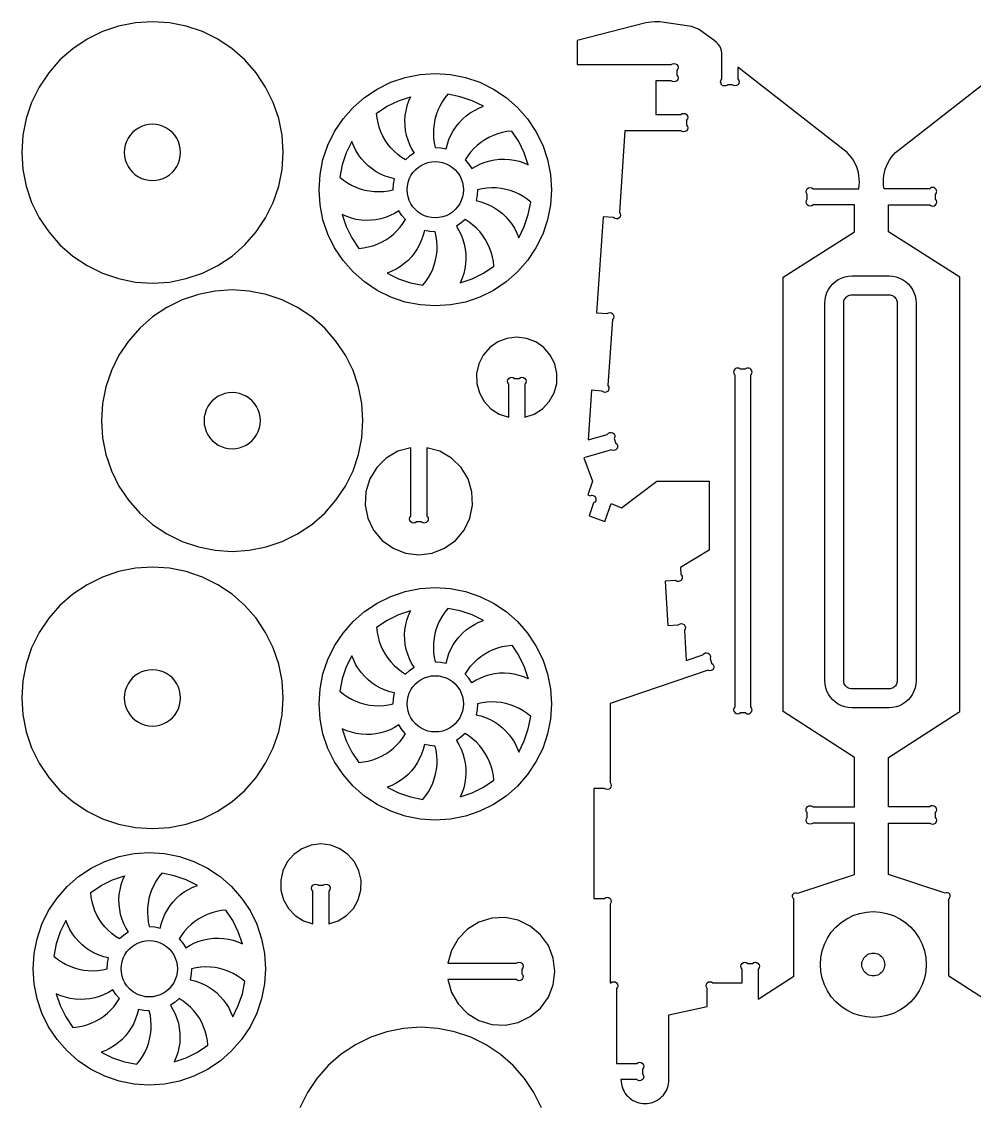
# Model space of a CAD drawing. Extents: x -1068 to 58, y -105 to 558.
# Drawn here: x -1066.3 to -712.9, y 155.9 to 557.9 of the extents above; entities that cross this region are included whole.
import ezdxf

# ---------------------------------------------------------------- set-up
doc = ezdxf.new("R2010")
doc.units = 0
doc.header["$MEASUREMENT"] = 0
doc.layers.get('0').update_dxf_attribs({"linetype": 'CONTINUOUS'})

msp = doc.modelspace()

# ---------------------------------------------------------------- linework, layer by layer
for points in [[(-1005.27, 556.26), (-1011.5, 557.49), (-1017.83, 557.91), (-1024.16, 557.49), (-1030.38, 556.26), (-1036.39, 554.22), (-1042.08, 551.41), (-1047.35, 547.89), (-1052.12, 543.7), (-1056.31, 538.93), (-1059.83, 533.66), (-1062.64, 527.97), (-1064.68, 521.96), (-1065.91, 515.74), (-1066.33, 509.41), (-1065.91, 503.08), (-1064.68, 496.85), (-1062.64, 490.85), (-1059.83, 485.16), (-1056.31, 479.88), (-1052.12, 475.11), (-1047.35, 470.93), (-1042.08, 467.4), (-1036.39, 464.6), (-1030.38, 462.56), (-1024.16, 461.32), (-1017.83, 460.9), (-1011.5, 461.32), (-1005.27, 462.56), (-999.27, 464.6), (-993.58, 467.4), (-988.3, 470.93), (-983.53, 475.11), (-979.35, 479.88), (-975.82, 485.16), (-973.02, 490.85), (-970.98, 496.85), (-969.74, 503.08), (-969.33, 509.41), (-969.74, 515.74), (-970.98, 521.96), (-973.02, 527.97), (-975.82, 533.66), (-979.35, 538.93), (-983.53, 543.7), (-988.3, 547.89), (-993.58, 551.41), (-999.27, 554.22)], [(-871.23, 484.39), (-873.04, 479.05), (-875.54, 473.99), (-878.67, 469.3), (-882.39, 465.06), (-886.64, 461.34), (-891.33, 458.2), (-896.39, 455.71), (-901.73, 453.89), (-907.26, 452.79), (-912.89, 452.42), (-918.52, 452.79), (-924.06, 453.89), (-929.4, 455.71), (-934.46, 458.2), (-939.15, 461.34), (-943.39, 465.06), (-947.11, 469.3), (-950.25, 473.99), (-952.74, 479.05), (-954.56, 484.39), (-955.66, 489.93), (-956.03, 495.56), (-955.66, 501.19), (-954.56, 506.72), (-952.74, 512.06), (-950.25, 517.12), (-947.11, 521.82), (-943.39, 526.06), (-939.15, 529.78), (-934.46, 532.91), (-929.4, 535.41), (-924.06, 537.22), (-918.52, 538.32), (-912.89, 538.69), (-907.26, 538.32), (-901.73, 537.22), (-896.39, 535.41), (-891.33, 532.91), (-886.64, 529.78), (-882.39, 526.06), (-878.67, 521.82), (-875.54, 517.12), (-873.04, 512.06), (-871.23, 506.72), (-870.13, 501.19), (-869.76, 495.56), (-870.13, 489.93)], [(-912.89, 511.2), (-910.85, 511.07), (-908.85, 510.67), (-908.41, 512.45), (-907.82, 514.18), (-907.08, 515.86), (-906.21, 517.47), (-905.19, 519), (-904.05, 520.43), (-902.78, 521.75), (-901.41, 522.97), (-899.93, 524.06), (-898.37, 525.01), (-896.73, 525.83), (-895.03, 526.5), (-899.22, 528.57), (-903.65, 530.07), (-908.23, 530.99), (-909.33, 529.61), (-910.32, 528.15), (-911.19, 526.62), (-911.93, 525.02), (-912.54, 523.37), (-913.02, 521.67), (-913.35, 519.94), (-913.54, 518.19), (-913.6, 516.43), (-913.5, 514.67), (-913.27, 512.92)], [(-934.13, 520.42), (-934.46, 522.15), (-934.65, 523.91), (-930.76, 526.5), (-926.57, 528.57), (-922.14, 530.07), (-922.87, 528.39), (-923.45, 526.65), (-923.88, 524.87), (-924.15, 523.06), (-924.27, 521.23), (-924.22, 519.4), (-924.02, 517.58), (-923.66, 515.78), (-923.14, 514.02), (-922.48, 512.32), (-921.67, 510.67), (-920.72, 509.11), (-922.42, 507.97), (-923.96, 506.62), (-925.44, 507.57), (-926.84, 508.64), (-928.15, 509.82), (-929.36, 511.1), (-930.46, 512.48), (-931.45, 513.94), (-932.31, 515.47), (-933.05, 517.07), (-933.66, 518.73)], [(-1009.54, 515.76), (-1010.44, 516.79), (-1011.47, 517.69), (-1012.61, 518.45), (-1013.83, 519.05), (-1015.13, 519.49), (-1016.46, 519.76), (-1017.83, 519.85), (-1019.19, 519.76), (-1020.53, 519.49), (-1021.82, 519.05), (-1023.05, 518.45), (-1024.18, 517.69), (-1025.21, 516.79), (-1026.11, 515.76), (-1026.87, 514.63), (-1027.47, 513.4), (-1027.91, 512.11), (-1028.18, 510.77), (-1028.27, 509.41), (-1028.18, 508.04), (-1027.91, 506.7), (-1027.47, 505.41), (-1026.87, 504.19), (-1026.11, 503.05), (-1025.21, 502.02), (-1024.18, 501.12), (-1023.05, 500.37), (-1021.82, 499.76), (-1020.53, 499.32), (-1019.19, 499.06), (-1017.83, 498.97), (-1016.46, 499.06), (-1015.13, 499.32), (-1013.83, 499.76), (-1012.61, 500.37), (-1011.47, 501.12), (-1010.44, 502.02), (-1009.54, 503.05), (-1008.79, 504.19), (-1008.18, 505.41), (-1007.74, 506.7), (-1007.48, 508.04), (-1007.39, 509.41), (-1007.48, 510.77), (-1007.74, 512.11), (-1008.18, 513.4), (-1008.79, 514.63)], [(-900.48, 505.08), (-899.35, 503.38), (-897.78, 504.33), (-896.14, 505.14), (-894.43, 505.81), (-892.67, 506.32), (-890.87, 506.68), (-889.05, 506.89), (-887.22, 506.93), (-885.39, 506.82), (-883.58, 506.55), (-881.8, 506.12), (-880.06, 505.54), (-878.38, 504.81), (-879.88, 509.23), (-881.95, 513.42), (-884.55, 517.31), (-886.3, 517.12), (-888.03, 516.79), (-889.73, 516.32), (-891.38, 515.71), (-892.98, 514.98), (-894.52, 514.11), (-895.97, 513.12), (-897.35, 512.02), (-898.63, 510.81), (-899.81, 509.5), (-900.88, 508.1), (-901.83, 506.62)], [(-945.91, 509.23), (-947.41, 504.81), (-948.32, 500.22), (-946.95, 499.12), (-945.49, 498.13), (-943.96, 497.26), (-942.36, 496.52), (-940.71, 495.91), (-939.01, 495.44), (-937.28, 495.1), (-935.53, 494.91), (-933.77, 494.86), (-932.01, 494.95), (-930.26, 495.18), (-928.54, 495.56), (-928.41, 497.6), (-928.01, 499.61), (-929.79, 500.04), (-931.52, 500.63), (-933.2, 501.37), (-934.81, 502.25), (-936.33, 503.26), (-937.76, 504.41), (-939.09, 505.67), (-940.3, 507.04), (-941.39, 508.52), (-942.35, 510.08), (-943.17, 511.72), (-943.84, 513.42)], [(-915.6, 505.64), (-914.26, 505.91), (-912.89, 506), (-911.53, 505.91), (-910.19, 505.64), (-908.9, 505.2), (-907.67, 504.6), (-906.54, 503.84), (-905.51, 502.94), (-904.61, 501.91), (-903.85, 500.78), (-903.25, 499.55), (-902.81, 498.26), (-902.54, 496.92), (-902.45, 495.56), (-902.54, 494.19), (-902.81, 492.86), (-903.25, 491.56), (-903.85, 490.34), (-904.61, 489.2), (-905.51, 488.18), (-906.54, 487.27), (-907.67, 486.52), (-908.9, 485.91), (-910.19, 485.47), (-911.53, 485.21), (-912.89, 485.12), (-914.26, 485.21), (-915.6, 485.47), (-916.89, 485.91), (-918.11, 486.52), (-919.25, 487.27), (-920.28, 488.18), (-921.18, 489.2), (-921.94, 490.34), (-922.54, 491.56), (-922.98, 492.86), (-923.25, 494.19), (-923.33, 495.56), (-923.25, 496.92), (-922.98, 498.26), (-922.54, 499.55), (-921.94, 500.78), (-921.18, 501.91), (-920.28, 502.94), (-919.25, 503.84), (-918.11, 504.6), (-916.89, 505.2)], [(-877.47, 490.89), (-878.84, 492), (-880.3, 492.99), (-881.83, 493.86), (-883.43, 494.6), (-885.08, 495.21), (-886.78, 495.68), (-888.51, 496.01), (-890.26, 496.21), (-892.02, 496.26), (-893.78, 496.17), (-895.53, 495.93), (-897.25, 495.56), (-897.38, 493.52), (-897.78, 491.51), (-896, 491.07), (-894.27, 490.48), (-892.59, 489.75), (-890.98, 488.87), (-889.46, 487.85), (-888.02, 486.71), (-886.7, 485.45), (-885.49, 484.07), (-884.4, 482.6), (-883.44, 481.04), (-882.62, 479.4), (-881.95, 477.69), (-879.88, 481.88), (-878.38, 486.31)], [(-941.24, 473.8), (-939.49, 473.99), (-937.76, 474.33), (-936.06, 474.8), (-934.41, 475.4), (-932.81, 476.14), (-931.27, 477.01), (-929.81, 477.99), (-928.44, 479.09), (-927.16, 480.3), (-925.98, 481.61), (-924.91, 483.01), (-923.96, 484.5), (-925.31, 486.03), (-926.44, 487.74), (-928.01, 486.78), (-929.65, 485.97), (-931.36, 485.31), (-933.12, 484.79), (-934.92, 484.43), (-936.74, 484.23), (-938.57, 484.18), (-940.4, 484.3), (-942.21, 484.57), (-943.99, 485), (-945.73, 485.58), (-947.41, 486.31), (-945.91, 481.88), (-943.84, 477.69)], [(-891.14, 467.21), (-891.33, 468.96), (-891.66, 470.69), (-892.13, 472.39), (-892.74, 474.04), (-893.48, 475.64), (-894.34, 477.18), (-895.33, 478.64), (-896.43, 480.01), (-897.64, 481.29), (-898.95, 482.47), (-900.35, 483.54), (-901.83, 484.5), (-903.37, 483.15), (-905.07, 482.01), (-904.12, 480.44), (-903.31, 478.8), (-902.64, 477.09), (-902.13, 475.33), (-901.77, 473.54), (-901.57, 471.72), (-901.52, 469.88), (-901.63, 468.05), (-901.91, 466.24), (-902.34, 464.46), (-902.92, 462.72), (-903.65, 461.04), (-899.22, 462.54), (-895.03, 464.61)], [(-917.56, 460.13), (-916.45, 461.5), (-915.46, 462.96), (-914.6, 464.49), (-913.85, 466.09), (-913.25, 467.75), (-912.77, 469.44), (-912.44, 471.17), (-912.24, 472.92), (-912.19, 474.69), (-912.29, 476.44), (-912.52, 478.19), (-912.89, 479.91), (-914.94, 480.05), (-916.94, 480.45), (-917.38, 478.67), (-917.97, 476.93), (-918.7, 475.25), (-919.58, 473.65), (-920.6, 472.12), (-921.74, 470.69), (-923.01, 469.36), (-924.38, 468.15), (-925.85, 467.06), (-927.42, 466.1), (-929.06, 465.28), (-930.76, 464.61), (-926.57, 462.54), (-922.14, 461.04)], [(-766.34, 459.64), (-765.47, 460.62), (-764.49, 461.48), (-763.4, 462.21), (-762.23, 462.79), (-760.99, 463.21), (-759.71, 463.46), (-758.4, 463.55), (-744.56, 463.55), (-743.26, 463.46), (-741.97, 463.21), (-740.73, 462.79), (-739.56, 462.21), (-738.47, 461.48), (-737.49, 460.62), (-736.63, 459.64), (-735.9, 458.55), (-735.32, 457.38), (-734.9, 456.14), (-734.65, 454.85), (-734.56, 453.55), (-734.56, 313.37), (-734.65, 312.07), (-734.9, 310.78), (-735.32, 309.55), (-735.9, 308.37), (-736.63, 307.29), (-737.49, 306.3), (-738.47, 305.44), (-739.56, 304.71), (-740.73, 304.13), (-741.97, 303.71), (-743.26, 303.46), (-744.56, 303.37), (-758.4, 303.37), (-759.71, 303.46), (-760.99, 303.71), (-762.23, 304.13), (-763.4, 304.71), (-764.49, 305.44), (-765.47, 306.3), (-766.34, 307.29), (-767.06, 308.37), (-767.64, 309.55), (-768.06, 310.78), (-768.32, 312.07), (-768.4, 313.37), (-768.4, 453.55), (-768.32, 454.85), (-768.06, 456.14), (-767.64, 457.38), (-767.06, 458.55)], [(-981.9, 361.79), (-975.67, 363.03), (-969.67, 365.07), (-963.98, 367.87), (-958.7, 371.4), (-953.93, 375.58), (-949.75, 380.35), (-946.22, 385.63), (-943.42, 391.32), (-941.38, 397.32), (-940.14, 403.55), (-939.73, 409.88), (-940.14, 416.21), (-941.38, 422.43), (-943.42, 428.44), (-946.22, 434.13), (-949.75, 439.4), (-953.93, 444.17), (-958.7, 448.36), (-963.98, 451.88), (-969.67, 454.69), (-975.67, 456.73), (-981.9, 457.96), (-988.23, 458.38), (-994.56, 457.96), (-1000.78, 456.73), (-1006.79, 454.69), (-1012.48, 451.88), (-1017.75, 448.36), (-1022.52, 444.17), (-1026.71, 439.4), (-1030.23, 434.13), (-1033.04, 428.44), (-1035.08, 422.43), (-1036.31, 416.21), (-1036.73, 409.88), (-1036.31, 403.55), (-1035.08, 397.32), (-1033.04, 391.32), (-1030.23, 385.63), (-1026.71, 380.35), (-1022.52, 375.58), (-1017.75, 371.4), (-1012.48, 367.87), (-1006.79, 365.07), (-1000.78, 363.03), (-994.56, 361.79), (-988.23, 361.38)], [(-741.79, 312.22), (-741.96, 311.87), (-742.18, 311.55), (-742.44, 311.25), (-742.74, 310.99), (-743.06, 310.77), (-743.41, 310.6), (-743.79, 310.47), (-744.17, 310.4), (-744.56, 310.37), (-758.4, 310.37), (-758.79, 310.4), (-759.18, 310.47), (-759.55, 310.6), (-759.9, 310.77), (-760.23, 310.99), (-760.52, 311.25), (-760.78, 311.55), (-761, 311.87), (-761.17, 312.22), (-761.3, 312.6), (-761.38, 312.98), (-761.4, 313.37), (-761.4, 453.55), (-761.38, 453.94), (-761.3, 454.33), (-761.17, 454.7), (-761, 455.05), (-760.78, 455.38), (-760.52, 455.67), (-760.23, 455.93), (-759.9, 456.15), (-759.55, 456.32), (-759.18, 456.45), (-758.79, 456.52), (-758.4, 456.55), (-744.56, 456.55), (-744.17, 456.52), (-743.79, 456.45), (-743.41, 456.32), (-743.06, 456.15), (-742.74, 455.93), (-742.44, 455.67), (-742.18, 455.38), (-741.96, 455.05), (-741.79, 454.7), (-741.66, 454.33), (-741.59, 453.94), (-741.56, 453.55), (-741.56, 313.37), (-741.59, 312.98), (-741.66, 312.6)], [(-981.87, 418.16), (-983.01, 418.92), (-984.23, 419.52), (-985.53, 419.96), (-986.86, 420.23), (-988.23, 420.32), (-989.59, 420.23), (-990.93, 419.96), (-992.22, 419.52), (-993.45, 418.92), (-994.58, 418.16), (-995.61, 417.26), (-996.51, 416.23), (-997.27, 415.1), (-997.87, 413.87), (-998.31, 412.58), (-998.58, 411.24), (-998.67, 409.88), (-998.58, 408.51), (-998.31, 407.18), (-997.87, 405.88), (-997.27, 404.66), (-996.51, 403.52), (-995.61, 402.5), (-994.58, 401.59), (-993.45, 400.84), (-992.22, 400.23), (-990.93, 399.79), (-989.59, 399.53), (-988.23, 399.44), (-986.86, 399.53), (-985.53, 399.79), (-984.23, 400.23), (-983.01, 400.84), (-981.87, 401.59), (-980.84, 402.5), (-979.94, 403.52), (-979.19, 404.66), (-978.58, 405.88), (-978.14, 407.18), (-977.88, 408.51), (-977.79, 409.88), (-977.88, 411.24), (-978.14, 412.58), (-978.58, 413.87), (-979.19, 415.1), (-979.94, 416.23), (-980.84, 417.26)], [(-1047.35, 345.49), (-1052.12, 341.31), (-1056.31, 336.54), (-1059.83, 331.26), (-1062.64, 325.57), (-1064.68, 319.57), (-1065.91, 313.34), (-1066.33, 307.01), (-1065.91, 300.68), (-1064.68, 294.46), (-1062.64, 288.45), (-1059.83, 282.76), (-1056.31, 277.49), (-1052.12, 272.72), (-1047.35, 268.53), (-1042.08, 265.01), (-1036.39, 262.2), (-1030.38, 260.16), (-1024.16, 258.93), (-1017.83, 258.51), (-1011.5, 258.93), (-1005.27, 260.16), (-999.27, 262.2), (-993.58, 265.01), (-988.3, 268.53), (-983.53, 272.72), (-979.35, 277.49), (-975.82, 282.76), (-973.02, 288.45), (-970.98, 294.46), (-969.74, 300.68), (-969.33, 307.01), (-969.74, 313.34), (-970.98, 319.57), (-973.02, 325.57), (-975.82, 331.26), (-979.35, 336.54), (-983.53, 341.31), (-988.3, 345.49), (-993.58, 349.02), (-999.27, 351.82), (-1005.27, 353.86), (-1011.5, 355.1), (-1017.83, 355.52), (-1024.16, 355.1), (-1030.38, 353.86), (-1036.39, 351.82), (-1042.08, 349.02)], [(-873.04, 321.31), (-871.23, 315.97), (-870.13, 310.44), (-869.76, 304.81), (-870.13, 299.18), (-871.23, 293.64), (-873.04, 288.3), (-875.54, 283.24), (-878.67, 278.55), (-882.39, 274.31), (-886.64, 270.59), (-891.33, 267.45), (-896.39, 264.96), (-901.73, 263.14), (-907.26, 262.04), (-912.89, 261.67), (-918.52, 262.04), (-924.06, 263.14), (-929.4, 264.96), (-934.46, 267.45), (-939.15, 270.59), (-943.39, 274.31), (-947.11, 278.55), (-950.25, 283.24), (-952.74, 288.3), (-954.56, 293.64), (-955.66, 299.18), (-956.03, 304.81), (-955.66, 310.44), (-954.56, 315.97), (-952.74, 321.31), (-950.25, 326.37), (-947.11, 331.07), (-943.39, 335.31), (-939.15, 339.03), (-934.46, 342.16), (-929.4, 344.66), (-924.06, 346.47), (-918.52, 347.57), (-912.89, 347.94), (-907.26, 347.57), (-901.73, 346.47), (-896.39, 344.66), (-891.33, 342.16), (-886.64, 339.03), (-882.39, 335.31), (-878.67, 331.07), (-875.54, 326.37)], [(-922.42, 317.22), (-920.72, 318.36), (-921.67, 319.92), (-922.48, 321.57), (-923.14, 323.27), (-923.66, 325.03), (-924.02, 326.83), (-924.22, 328.65), (-924.27, 330.48), (-924.15, 332.31), (-923.88, 334.12), (-923.45, 335.9), (-922.87, 337.64), (-922.14, 339.32), (-926.57, 337.82), (-930.76, 335.75), (-934.65, 333.16), (-934.46, 331.4), (-934.13, 329.67), (-933.66, 327.98), (-933.05, 326.32), (-932.31, 324.72), (-931.45, 323.19), (-930.46, 321.73), (-929.36, 320.35), (-928.15, 319.07), (-926.84, 317.89), (-925.44, 316.82), (-923.96, 315.87)], [(-908.23, 340.23), (-909.33, 338.86), (-910.32, 337.4), (-911.19, 335.87), (-911.93, 334.27), (-912.54, 332.62), (-913.02, 330.92), (-913.35, 329.19), (-913.54, 327.44), (-913.6, 325.68), (-913.5, 323.92), (-913.27, 322.17), (-912.89, 320.45), (-910.85, 320.32), (-908.85, 319.92), (-908.41, 321.7), (-907.82, 323.43), (-907.08, 325.11), (-906.21, 326.72), (-905.19, 328.25), (-904.05, 329.68), (-902.78, 331), (-901.41, 332.22), (-899.93, 333.31), (-898.37, 334.26), (-896.73, 335.08), (-895.03, 335.75), (-899.22, 337.82), (-903.65, 339.32)], [(-884.55, 326.56), (-881.95, 322.67), (-879.88, 318.48), (-878.38, 314.06), (-880.06, 314.79), (-881.8, 315.37), (-883.58, 315.79), (-885.39, 316.07), (-887.22, 316.18), (-889.05, 316.14), (-890.87, 315.93), (-892.67, 315.57), (-894.43, 315.06), (-896.14, 314.39), (-897.78, 313.58), (-899.35, 312.63), (-900.48, 314.33), (-901.83, 315.87), (-900.88, 317.35), (-899.81, 318.75), (-898.63, 320.06), (-897.35, 321.27), (-895.97, 322.37), (-894.52, 323.36), (-892.98, 324.23), (-891.38, 324.96), (-889.73, 325.57), (-888.03, 326.04), (-886.3, 326.37)], [(-945.91, 318.48), (-947.41, 314.06), (-948.32, 309.47), (-946.95, 308.37), (-945.49, 307.38), (-943.96, 306.51), (-942.36, 305.77), (-940.71, 305.16), (-939.01, 304.69), (-937.28, 304.35), (-935.53, 304.16), (-933.77, 304.11), (-932.01, 304.2), (-930.26, 304.43), (-928.54, 304.81), (-928.41, 306.85), (-928.01, 308.86), (-929.79, 309.29), (-931.52, 309.88), (-933.2, 310.62), (-934.81, 311.5), (-936.33, 312.51), (-937.76, 313.66), (-939.09, 314.92), (-940.3, 316.29), (-941.39, 317.77), (-942.35, 319.33), (-943.17, 320.97), (-943.84, 322.67)], [(-1026.11, 300.66), (-1025.21, 299.63), (-1024.18, 298.73), (-1023.05, 297.97), (-1021.82, 297.37), (-1020.53, 296.93), (-1019.19, 296.66), (-1017.83, 296.57), (-1016.46, 296.66), (-1015.13, 296.93), (-1013.83, 297.37), (-1012.61, 297.97), (-1011.47, 298.73), (-1010.44, 299.63), (-1009.54, 300.66), (-1008.79, 301.79), (-1008.18, 303.02), (-1007.74, 304.31), (-1007.48, 305.65), (-1007.39, 307.01), (-1007.48, 308.38), (-1007.74, 309.72), (-1008.18, 311.01), (-1008.79, 312.23), (-1009.54, 313.37), (-1010.44, 314.4), (-1011.47, 315.3), (-1012.61, 316.06), (-1013.83, 316.66), (-1015.13, 317.1), (-1016.46, 317.36), (-1017.83, 317.45), (-1019.19, 317.36), (-1020.53, 317.1), (-1021.82, 316.66), (-1023.05, 316.06), (-1024.18, 315.3), (-1025.21, 314.4), (-1026.11, 313.37), (-1026.87, 312.23), (-1027.47, 311.01), (-1027.91, 309.72), (-1028.18, 308.38), (-1028.27, 307.01), (-1028.18, 305.65), (-1027.91, 304.31), (-1027.47, 303.02), (-1026.87, 301.79)], [(-916.89, 314.45), (-915.6, 314.89), (-914.26, 315.16), (-912.89, 315.25), (-911.53, 315.16), (-910.19, 314.89), (-908.9, 314.45), (-907.67, 313.85), (-906.54, 313.09), (-905.51, 312.19), (-904.61, 311.16), (-903.85, 310.03), (-903.25, 308.8), (-902.81, 307.51), (-902.54, 306.17), (-902.45, 304.81), (-902.54, 303.44), (-902.81, 302.11), (-903.25, 300.81), (-903.85, 299.59), (-904.61, 298.45), (-905.51, 297.43), (-906.54, 296.52), (-907.67, 295.77), (-908.9, 295.16), (-910.19, 294.72), (-911.53, 294.46), (-912.89, 294.37), (-914.26, 294.46), (-915.6, 294.72), (-916.89, 295.16), (-918.11, 295.77), (-919.25, 296.52), (-920.28, 297.43), (-921.18, 298.45), (-921.94, 299.59), (-922.54, 300.81), (-922.98, 302.11), (-923.25, 303.44), (-923.33, 304.81), (-923.25, 306.17), (-922.98, 307.51), (-922.54, 308.8), (-921.94, 310.03), (-921.18, 311.16), (-920.28, 312.19), (-919.25, 313.09), (-918.11, 313.85)], [(-877.47, 300.14), (-878.84, 301.25), (-880.3, 302.24), (-881.83, 303.11), (-883.43, 303.85), (-885.08, 304.46), (-886.78, 304.93), (-888.51, 305.26), (-890.26, 305.46), (-892.02, 305.51), (-893.78, 305.42), (-895.53, 305.18), (-897.25, 304.81), (-897.38, 302.77), (-897.78, 300.76), (-896, 300.32), (-894.27, 299.73), (-892.59, 299), (-890.98, 298.12), (-889.46, 297.1), (-888.02, 295.96), (-886.7, 294.7), (-885.49, 293.32), (-884.4, 291.85), (-883.44, 290.29), (-882.62, 288.65), (-881.95, 286.94), (-879.88, 291.13), (-878.38, 295.56)], [(-941.24, 283.05), (-939.49, 283.24), (-937.76, 283.58), (-936.06, 284.05), (-934.41, 284.65), (-932.81, 285.39), (-931.27, 286.26), (-929.81, 287.24), (-928.44, 288.34), (-927.16, 289.55), (-925.98, 290.86), (-924.91, 292.26), (-923.96, 293.74), (-925.31, 295.28), (-926.44, 296.99), (-928.01, 296.03), (-929.65, 295.22), (-931.36, 294.56), (-933.12, 294.04), (-934.92, 293.68), (-936.74, 293.48), (-938.57, 293.43), (-940.4, 293.55), (-942.21, 293.82), (-943.99, 294.25), (-945.73, 294.83), (-947.41, 295.56), (-945.91, 291.13), (-943.84, 286.94)], [(-891.14, 276.46), (-891.33, 278.21), (-891.66, 279.94), (-892.13, 281.64), (-892.74, 283.29), (-893.48, 284.89), (-894.34, 286.43), (-895.33, 287.89), (-896.43, 289.26), (-897.64, 290.54), (-898.95, 291.72), (-900.35, 292.79), (-901.83, 293.75), (-903.37, 292.4), (-905.07, 291.26), (-904.12, 289.69), (-903.31, 288.05), (-902.64, 286.34), (-902.13, 284.58), (-901.77, 282.79), (-901.57, 280.97), (-901.52, 279.13), (-901.63, 277.3), (-901.91, 275.49), (-902.34, 273.71), (-902.92, 271.97), (-903.65, 270.29), (-899.22, 271.79), (-895.03, 273.86)], [(-917.56, 269.38), (-916.45, 270.75), (-915.46, 272.21), (-914.6, 273.74), (-913.85, 275.34), (-913.25, 277), (-912.77, 278.69), (-912.44, 280.42), (-912.24, 282.17), (-912.19, 283.94), (-912.29, 285.69), (-912.52, 287.44), (-912.89, 289.16), (-914.94, 289.3), (-916.94, 289.7), (-917.38, 287.92), (-917.97, 286.18), (-918.7, 284.5), (-919.58, 282.9), (-920.6, 281.37), (-921.74, 279.94), (-923.01, 278.61), (-924.38, 277.4), (-925.85, 276.31), (-927.42, 275.35), (-929.06, 274.53), (-930.76, 273.86), (-926.57, 271.79), (-922.14, 270.29)], [(-977.31, 195.35), (-979.12, 190.01), (-981.62, 184.95), (-984.75, 180.25), (-988.47, 176.01), (-992.72, 172.29), (-997.41, 169.16), (-1002.47, 166.66), (-1007.81, 164.85), (-1013.34, 163.75), (-1018.98, 163.38), (-1024.61, 163.75), (-1030.14, 164.85), (-1035.48, 166.66), (-1040.54, 169.16), (-1045.23, 172.29), (-1049.48, 176.01), (-1053.2, 180.25), (-1056.33, 184.95), (-1058.83, 190.01), (-1060.64, 195.35), (-1061.74, 200.88), (-1062.11, 206.51), (-1061.74, 212.14), (-1060.64, 217.68), (-1058.83, 223.02), (-1056.33, 228.08), (-1053.2, 232.77), (-1049.48, 237.01), (-1045.23, 240.73), (-1040.54, 243.87), (-1035.48, 246.36), (-1030.14, 248.18), (-1024.61, 249.28), (-1018.98, 249.65), (-1013.34, 249.28), (-1007.81, 248.18), (-1002.47, 246.36), (-997.41, 243.87), (-992.72, 240.73), (-988.47, 237.01), (-984.75, 232.77), (-981.62, 228.08), (-979.12, 223.02), (-977.31, 217.68), (-976.21, 212.14), (-975.84, 206.51), (-976.21, 200.88)], [(-1018.98, 222.16), (-1016.93, 222.02), (-1014.93, 221.62), (-1014.49, 223.4), (-1013.9, 225.14), (-1013.17, 226.82), (-1012.29, 228.42), (-1011.27, 229.95), (-1010.13, 231.38), (-1008.86, 232.71), (-1007.49, 233.92), (-1006.02, 235.01), (-1004.45, 235.97), (-1002.81, 236.79), (-1001.11, 237.46), (-1005.3, 239.53), (-1009.73, 241.03), (-1014.31, 241.94), (-1015.42, 240.57), (-1016.41, 239.11), (-1017.27, 237.58), (-1018.01, 235.98), (-1018.62, 234.32), (-1019.1, 232.63), (-1019.43, 230.9), (-1019.63, 229.15), (-1019.68, 227.38), (-1019.58, 225.63), (-1019.35, 223.88)], [(-1040.21, 231.38), (-1040.54, 233.11), (-1040.73, 234.86), (-1036.84, 237.46), (-1032.65, 239.53), (-1028.22, 241.03), (-1028.95, 239.35), (-1029.53, 237.61), (-1029.96, 235.83), (-1030.23, 234.02), (-1030.35, 232.19), (-1030.3, 230.35), (-1030.1, 228.53), (-1029.74, 226.74), (-1029.22, 224.98), (-1028.56, 223.27), (-1027.75, 221.63), (-1026.8, 220.06), (-1028.5, 218.92), (-1030.04, 217.57), (-1031.52, 218.53), (-1032.92, 219.6), (-1034.23, 220.78), (-1035.44, 222.06), (-1036.54, 223.43), (-1037.53, 224.89), (-1038.39, 226.43), (-1039.13, 228.03), (-1039.74, 229.68)], [(-1006.56, 216.04), (-1005.43, 214.33), (-1003.86, 215.29), (-1002.22, 216.1), (-1000.51, 216.76), (-998.75, 217.28), (-996.95, 217.64), (-995.13, 217.84), (-993.3, 217.89), (-991.47, 217.77), (-989.66, 217.5), (-987.88, 217.07), (-986.14, 216.49), (-984.46, 215.76), (-985.96, 220.19), (-988.03, 224.38), (-990.63, 228.27), (-992.38, 228.08), (-994.11, 227.74), (-995.81, 227.27), (-997.46, 226.67), (-999.06, 225.93), (-1000.6, 225.06), (-1002.06, 224.08), (-1003.43, 222.98), (-1004.71, 221.77), (-1005.89, 220.46), (-1006.96, 219.06), (-1007.91, 217.57)], [(-755.49, 189.14), (-757.92, 189.96), (-760.23, 191.1), (-762.36, 192.52), (-764.29, 194.22), (-765.98, 196.15), (-767.41, 198.28), (-768.55, 200.58), (-769.37, 203.01), (-769.87, 205.53), (-770.04, 208.09), (-769.87, 210.66), (-769.37, 213.17), (-768.55, 215.6), (-767.41, 217.91), (-765.98, 220.04), (-764.29, 221.97), (-762.36, 223.66), (-760.23, 225.09), (-757.92, 226.23), (-755.49, 227.05), (-752.98, 227.55), (-750.41, 227.72), (-747.85, 227.55), (-745.33, 227.05), (-742.9, 226.23), (-740.6, 225.09), (-738.47, 223.66), (-736.54, 221.97), (-734.84, 220.04), (-733.42, 217.91), (-732.28, 215.6), (-731.46, 213.17), (-730.96, 210.66), (-730.79, 208.09), (-730.96, 205.53), (-731.46, 203.01), (-732.28, 200.58), (-733.42, 198.28), (-734.84, 196.15), (-736.54, 194.22), (-738.47, 192.52), (-740.6, 191.1), (-742.9, 189.96), (-745.33, 189.14), (-747.85, 188.64), (-750.41, 188.47), (-752.98, 188.64)], [(-1051.99, 220.19), (-1053.49, 215.76), (-1054.4, 211.18), (-1053.03, 210.07), (-1051.57, 209.08), (-1050.04, 208.21), (-1048.44, 207.47), (-1046.79, 206.86), (-1045.09, 206.39), (-1043.36, 206.06), (-1041.61, 205.86), (-1039.85, 205.81), (-1038.09, 205.9), (-1036.34, 206.14), (-1034.62, 206.51), (-1034.49, 208.55), (-1034.09, 210.56), (-1035.87, 211), (-1037.6, 211.59), (-1039.28, 212.32), (-1040.89, 213.2), (-1042.41, 214.22), (-1043.84, 215.36), (-1045.17, 216.62), (-1046.38, 218), (-1047.47, 219.47), (-1048.43, 221.03), (-1049.25, 222.67), (-1049.92, 224.38)], [(-1021.68, 216.6), (-1020.34, 216.86), (-1018.98, 216.95), (-1017.61, 216.86), (-1016.27, 216.6), (-1014.98, 216.16), (-1013.75, 215.55), (-1012.62, 214.8), (-1011.59, 213.89), (-1010.69, 212.87), (-1009.93, 211.73), (-1009.33, 210.51), (-1008.89, 209.21), (-1008.62, 207.88), (-1008.53, 206.51), (-1008.62, 205.15), (-1008.89, 203.81), (-1009.33, 202.52), (-1009.93, 201.29), (-1010.69, 200.16), (-1011.59, 199.13), (-1012.62, 198.23), (-1013.75, 197.47), (-1014.98, 196.87), (-1016.27, 196.43), (-1017.61, 196.16), (-1018.98, 196.07), (-1020.34, 196.16), (-1021.68, 196.43), (-1022.97, 196.87), (-1024.2, 197.47), (-1025.33, 198.23), (-1026.36, 199.13), (-1027.26, 200.16), (-1028.02, 201.29), (-1028.62, 202.52), (-1029.06, 203.81), (-1029.33, 205.15), (-1029.42, 206.51), (-1029.33, 207.88), (-1029.06, 209.21), (-1028.62, 210.51), (-1028.02, 211.73), (-1027.26, 212.87), (-1026.36, 213.89), (-1025.33, 214.8), (-1024.2, 215.55), (-1022.97, 216.16)], [(-751.51, 204), (-752.04, 204.18), (-752.53, 204.42), (-752.99, 204.73), (-753.41, 205.1), (-753.78, 205.51), (-754.09, 205.97), (-754.33, 206.47), (-754.51, 207), (-754.62, 207.54), (-754.65, 208.09), (-754.62, 208.65), (-754.51, 209.19), (-754.33, 209.72), (-754.09, 210.21), (-753.78, 210.67), (-753.41, 211.09), (-752.99, 211.46), (-752.53, 211.77), (-752.04, 212.01), (-751.51, 212.19), (-750.97, 212.3), (-750.41, 212.33), (-749.86, 212.3), (-749.32, 212.19), (-748.79, 212.01), (-748.29, 211.77), (-747.83, 211.46), (-747.42, 211.09), (-747.05, 210.67), (-746.74, 210.21), (-746.5, 209.72), (-746.32, 209.19), (-746.21, 208.65), (-746.17, 208.09), (-746.21, 207.54), (-746.32, 207), (-746.5, 206.47), (-746.74, 205.97), (-747.05, 205.51), (-747.42, 205.1), (-747.83, 204.73), (-748.29, 204.42), (-748.79, 204.18), (-749.32, 204), (-749.86, 203.89), (-750.41, 203.85), (-750.97, 203.89)], [(-983.55, 201.85), (-984.92, 202.95), (-986.38, 203.94), (-987.91, 204.81), (-989.51, 205.55), (-991.16, 206.16), (-992.86, 206.63), (-994.59, 206.97), (-996.34, 207.16), (-998.1, 207.21), (-999.86, 207.12), (-1001.61, 206.89), (-1003.33, 206.51), (-1003.46, 204.47), (-1003.86, 202.46), (-1002.08, 202.03), (-1000.35, 201.44), (-998.67, 200.7), (-997.06, 199.82), (-995.54, 198.81), (-994.11, 197.66), (-992.78, 196.4), (-991.57, 195.03), (-990.48, 193.55), (-989.52, 191.99), (-988.7, 190.35), (-988.03, 188.65), (-985.96, 192.84), (-984.46, 197.26)], [(-1045.57, 184.95), (-1043.84, 185.28), (-1042.14, 185.75), (-1040.49, 186.36), (-1038.89, 187.09), (-1037.35, 187.96), (-1035.89, 188.95), (-1034.52, 190.05), (-1033.24, 191.26), (-1032.06, 192.57), (-1030.99, 193.97), (-1030.04, 195.45), (-1031.39, 196.99), (-1032.52, 198.69), (-1034.09, 197.74), (-1035.73, 196.93), (-1037.44, 196.26), (-1039.2, 195.75), (-1041, 195.39), (-1042.82, 195.18), (-1044.65, 195.14), (-1046.48, 195.25), (-1048.29, 195.53), (-1050.07, 195.95), (-1051.81, 196.53), (-1053.49, 197.26), (-1051.99, 192.84), (-1049.92, 188.65), (-1047.32, 184.76)], [(-997.22, 178.16), (-997.41, 179.92), (-997.74, 181.65), (-998.21, 183.34), (-998.82, 185), (-999.56, 186.6), (-1000.42, 188.13), (-1001.41, 189.59), (-1002.51, 190.97), (-1003.72, 192.25), (-1005.03, 193.43), (-1006.43, 194.5), (-1007.91, 195.45), (-1009.45, 194.1), (-1011.15, 192.96), (-1010.2, 191.4), (-1009.39, 189.75), (-1008.73, 188.05), (-1008.21, 186.29), (-1007.85, 184.49), (-1007.65, 182.67), (-1007.6, 180.84), (-1007.72, 179.01), (-1007.99, 177.2), (-1008.42, 175.42), (-1009, 173.68), (-1009.73, 172), (-1005.3, 173.5), (-1001.11, 175.57)], [(-1023.64, 171.08), (-1022.53, 172.46), (-1021.55, 173.92), (-1020.68, 175.45), (-1019.94, 177.05), (-1019.33, 178.7), (-1018.85, 180.4), (-1018.52, 182.13), (-1018.32, 183.88), (-1018.27, 185.64), (-1018.37, 187.4), (-1018.6, 189.15), (-1018.98, 190.87), (-1021.02, 191), (-1023.02, 191.4), (-1023.46, 189.62), (-1024.05, 187.89), (-1024.78, 186.21), (-1025.66, 184.6), (-1026.68, 183.07), (-1027.82, 181.64), (-1029.09, 180.32), (-1030.46, 179.1), (-1031.93, 178.01), (-1033.5, 177.06), (-1035.14, 176.24), (-1036.84, 175.57), (-1032.65, 173.5), (-1028.22, 172)]]:
    msp.add_lwpolyline(points, close=True)
for points in [[(-854.05, 232.64), (-850.18, 232.64, -1), (-848.05, 230.51), (-848.05, 201.28), (-847.74, 201.28, -1), (-845.62, 199.16), (-845.62, 171.4), (-838.15, 171.4, -1), (-836.03, 169.28), (-836.03, 167.52, -1), (-838.15, 165.4), (-844.01, 165.4), (-843.97, 164.63), (-843.87, 163.86), (-843.7, 163.1), (-843.47, 162.36), (-843.17, 161.64), (-842.81, 160.95), (-842.4, 160.3), (-841.92, 159.68), (-841.4, 159.11), (-840.83, 158.59), (-840.21, 158.11), (-839.56, 157.7), (-838.87, 157.34), (-838.15, 157.04), (-837.41, 156.81), (-836.65, 156.64), (-835.88, 156.54), (-835.11, 156.5), (-834.33, 156.54), (-833.56, 156.64), (-832.81, 156.81), (-832.07, 157.04), (-831.35, 157.34), (-830.66, 157.7), (-830.01, 158.11), (-829.39, 158.59), (-828.82, 159.11), (-828.29, 159.68), (-827.82, 160.3), (-827.4, 160.95), (-827.04, 161.64), (-826.75, 162.36), (-826.51, 163.1), (-826.35, 163.86), (-826.25, 164.63), (-826.21, 165.4), (-826.21, 189.48), (-812.01, 192.46), (-812.01, 199.16, -1), (-809.88, 201.28), (-799.09, 201.28), (-799.09, 206.38, -1), (-796.97, 208.5), (-795.21, 208.5, -1), (-793.09, 206.38), (-793.09, 195.22), (-779.87, 203.72), (-779.87, 232.51, -1), (-778.42, 234.52), (-757.42, 241.52), (-757.42, 260.58), (-772.77, 260.58, -1), (-774.89, 262.7), (-774.89, 264.45, -1), (-772.77, 266.58), (-757.42, 266.58), (-757.42, 284.91), (-783.89, 302.03), (-783.89, 463.11), (-757.42, 479.93), (-757.42, 489.94), (-772.77, 489.94, -1), (-774.89, 492.06), (-774.89, 493.82, -1), (-772.77, 495.94), (-755.81, 495.94), (-755.64, 497.14), (-755.57, 498.36), (-755.6, 499.58), (-755.72, 500.79), (-755.95, 501.99), (-756.27, 503.16), (-756.69, 504.31), (-757.2, 505.41), (-757.8, 506.47), (-758.48, 507.48), (-759.25, 508.43), (-760.09, 509.32), (-800.62, 541.08), (-800.62, 536.64, -1), (-802.74, 534.52), (-804.48, 534.52, -1), (-806.61, 536.64), (-806.61, 546.21), (-806.74, 547.1), (-807.01, 547.96), (-807.4, 548.77), (-807.9, 549.51), (-808.52, 550.17), (-809.61, 551.06), (-815.29, 555.12), (-817.89, 556.08), (-829.54, 557.91), (-831.52, 557.9), (-832.84, 557.78), (-834.79, 557.45), (-860.22, 550.9), (-860.22, 541.99), (-825.38, 541.99, -1), (-823.26, 539.86), (-823.26, 538.11, -1), (-825.38, 535.99), (-831.04, 535.99), (-831.04, 523.45), (-821.79, 523.45, -1), (-819.67, 521.33), (-819.67, 519.57, -1), (-821.79, 517.45), (-842.56, 517.45), (-844.55, 487.19, -1), (-846.81, 485.21), (-850.67, 485.47), (-853.04, 449.9), (-849.17, 449.64, -1), (-847.19, 447.38), (-848.83, 422.86, -1), (-851.08, 420.88), (-854.95, 421.14), (-856.17, 402.82), (-849.09, 404.79, -1), (-846.48, 403.31), (-846, 401.62, -1), (-847.48, 399.01), (-857.76, 396.14), (-854.55, 387.39), (-856.34, 382.35), (-855.46, 382.04, -1), (-854.17, 379.33), (-855.86, 374.58), (-850.03, 372.52), (-847.67, 379.16), (-843.85, 377.59), (-830.74, 387.39), (-811.34, 387.39), (-811.34, 361.86), (-821.94, 355.43), (-821.78, 352.83, -1), (-823.77, 350.58), (-827.64, 350.34), (-826.62, 333.83), (-822.75, 334.07, -1), (-820.5, 332.08), (-819.81, 320.85), (-813.67, 322.94, -1), (-810.97, 321.61), (-810.41, 319.95, -1), (-811.73, 317.26), (-848.05, 304.88), (-848.05, 275.58, -1), (-850.18, 273.45), (-854.05, 273.45)], [(-885.67, 411.17), (-885.67, 423.41, -1), (-883.55, 425.53), (-881.79, 425.53, -1), (-879.67, 423.41), (-879.67, 411.17), (-876.2, 412.34), (-873.11, 414.31), (-870.59, 416.97), (-868.8, 420.17), (-867.83, 423.7), (-867.75, 427.37), (-868.57, 430.94), (-870.22, 434.21), (-872.62, 436.98), (-875.61, 439.09), (-879.03, 440.4), (-882.67, 440.85), (-886.31, 440.4), (-889.72, 439.09), (-892.72, 436.98), (-895.12, 434.21), (-896.77, 430.94), (-897.58, 427.37), (-897.5, 423.7), (-896.54, 420.17), (-894.74, 416.97), (-892.23, 414.31), (-889.14, 412.34)], [(-801.81, 426.84), (-801.81, 303.67, 1), (-799.68, 301.55), (-797.93, 301.55, 1), (-795.81, 303.67), (-795.81, 426.84, 1), (-797.93, 428.96), (-799.68, 428.96, 1)], [(-915.98, 399.85), (-915.98, 374.46, -1), (-918.1, 372.34), (-919.86, 372.34, -1), (-921.98, 374.46), (-921.98, 399.85), (-926.77, 398.5), (-931.07, 396.01), (-934.63, 392.53), (-937.22, 388.29), (-938.68, 383.53), (-938.92, 378.57), (-937.94, 373.7), (-935.78, 369.22), (-932.58, 365.41), (-928.54, 362.51), (-923.91, 360.69), (-918.98, 360.07), (-914.05, 360.69), (-909.42, 362.51), (-905.38, 365.41), (-902.18, 369.22), (-900.03, 373.7), (-899.04, 378.57), (-899.28, 383.53), (-900.75, 388.29), (-903.34, 392.53), (-906.89, 396.01), (-911.2, 398.5)], [(-958.34, 223.13), (-958.34, 235.37, -1), (-956.22, 237.49), (-954.46, 237.49, -1), (-952.34, 235.37), (-952.34, 223.13), (-948.87, 224.3), (-945.78, 226.27), (-943.26, 228.93), (-941.47, 232.13), (-940.5, 235.66), (-940.42, 239.33), (-941.23, 242.9), (-942.89, 246.17), (-945.29, 248.94), (-948.28, 251.04), (-951.7, 252.36), (-955.34, 252.81), (-958.97, 252.36), (-962.39, 251.04), (-965.39, 248.94), (-967.79, 246.17), (-969.44, 242.9), (-970.25, 239.33), (-970.17, 235.66), (-969.21, 232.13), (-967.41, 228.93), (-964.9, 226.27), (-961.81, 224.3)], [(-908.27, 208.54), (-882.88, 208.54, -1), (-880.76, 206.42), (-880.76, 204.66, -1), (-882.88, 202.54), (-908.27, 202.54), (-906.92, 197.76), (-904.43, 193.45), (-900.95, 189.9), (-896.71, 187.31), (-891.96, 185.85), (-886.99, 185.6), (-882.12, 186.59), (-877.64, 188.75), (-873.83, 191.94), (-870.93, 195.98), (-869.11, 200.61), (-868.49, 205.54), (-869.11, 210.48), (-870.93, 215.11), (-873.83, 219.14), (-877.64, 222.34), (-882.12, 224.5), (-886.99, 225.49), (-891.96, 225.24), (-896.71, 223.78), (-900.95, 221.19), (-904.43, 217.63), (-906.92, 213.33)]]:
    msp.add_lwpolyline(points, format="xyb", close=True)
msp.add_lwpolyline([(-709.14, 195.22), (-722.36, 203.72), (-722.36, 232.51, 1), (-723.81, 234.52), (-744.8, 241.52), (-744.8, 260.58), (-729.45, 260.58, 1), (-727.33, 262.7), (-727.33, 264.45, 1), (-729.45, 266.58), (-744.8, 266.58), (-744.8, 284.91), (-718.33, 302.03), (-718.33, 463.11), (-744.8, 479.93), (-744.8, 489.94), (-729.45, 489.94, 1), (-727.33, 492.06), (-727.33, 493.82, 1), (-729.45, 495.94), (-746.42, 495.94), (-746.59, 497.14), (-746.66, 498.36), (-746.63, 499.58), (-746.5, 500.79), (-746.27, 501.99), (-745.95, 503.16), (-745.53, 504.31), (-745.02, 505.41), (-744.42, 506.47), (-743.74, 507.48), (-742.98, 508.43), (-742.14, 509.32), (-701.61, 541.08)], format="xyb")
msp.add_lwpolyline([(-873.49, 154.86), (-876.29, 160.55), (-879.82, 165.82), (-884, 170.59), (-888.77, 174.78), (-894.05, 178.3), (-899.74, 181.11), (-905.74, 183.15), (-911.97, 184.38), (-918.3, 184.8), (-924.63, 184.38), (-930.85, 183.15), (-936.86, 181.11), (-942.55, 178.3), (-947.82, 174.78), (-952.59, 170.59), (-956.78, 165.82), (-960.3, 160.55), (-963.11, 154.86)])

doc.saveas('drawing.dxf')
